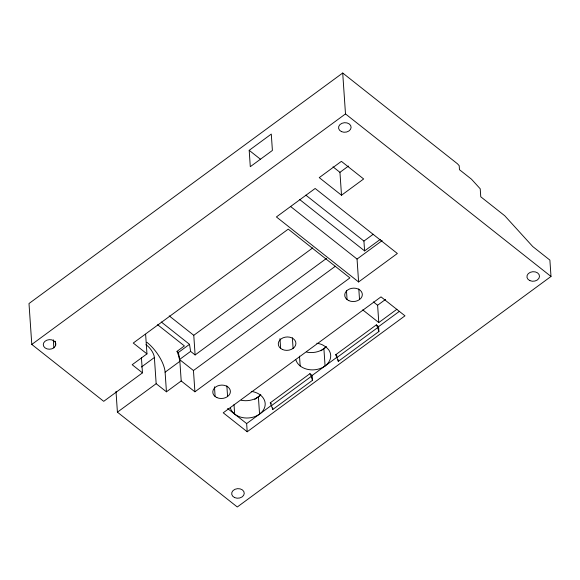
<?xml version="1.0" encoding="UTF-8"?>
<svg xmlns="http://www.w3.org/2000/svg" width="580" height="580" viewBox="0 0 580 580"><rect width="100%" height="100%" fill="white"/><g stroke="black" fill="none" stroke-linecap="round" stroke-linejoin="round"><path stroke-width="0.87" d="M55.593 345.673L53.86 347.819A6.3 4.785 -3.9 0 1 43.776 346.456A6.3 4.785 -3.9 0 1 49.264 339.655A6.3 4.785 -3.9 0 1 55.593 345.673L55.288 341.221M116 391.406L117.414 412.162L237.292 506.985L551 276.464L549.884 260.101L532.759 246.558L504.738 215.753L480.762 196.787L480.218 188.797L471.46 179.176L459.469 169.694L459.2 165.699L457.446 163.77L342.707 73.015L29 303.536L31.791 344.44L103.718 401.331L142.47 372.853L141.418 357.505M249.19 150.329L271.288 134.082L272.404 150.445L250.299 166.685L249.19 150.329L260.521 159.29M31.791 344.44L345.492 113.919L342.707 73.015M341.511 195.235L319.246 177.625L341.388 161.356L363.653 178.966L341.511 195.235L339.945 172.332L348.522 166.032M145.616 334.247L146.957 353.88L132.189 364.726L142.47 372.853M141.469 367.002L154.381 357.512A10.078 4.205 53.7 0 0 145.906 344.708M326.511 258.39L195.112 354.953L193.771 335.312L312.765 247.877M146.957 353.88L133.255 343.041L288.26 229.136L349.914 277.9L194.909 391.804L181.207 380.966L179.865 361.333L178.995 356.642L177.016 351.342L184.397 345.919L157.579 324.706M194.909 391.804L193.459 370.533L179.532 359.52L178.437 352.459L189.508 344.324L161.269 321.994M179.532 359.52L190.602 351.386L189.508 344.324M181.207 380.966L166.446 391.819L165.104 372.186L179.865 361.333M117.414 412.162L156.165 383.692L154.381 357.512M380.284 239.373L364.595 250.901L363.928 241.077L373.194 234.269M193.459 370.533L335.363 266.256M358.607 281.967L276.406 216.949L315.157 188.471L397.358 253.489L358.607 281.967L357.048 259.057L382.162 240.599M396.909 309.249L378.791 322.567L377.609 305.254L385.584 299.389M254.765 399.439L259.84 395.705M320.979 350.777L325.351 347.572M270.251 402.832L309.93 373.679L312.156 375.449L312.461 380.335L272.788 409.487L270.251 402.832L271.368 403.716M335.762 354.699L376.362 324.865L378.588 326.627L378.892 331.513L338.299 361.347L335.762 354.699L336.879 355.576M247.203 431.766L223.227 412.8L381.002 296.866L404.978 315.825L247.203 431.766L246.645 423.581L271.766 405.123M312.156 375.449L337.277 356.99M378.588 326.627L399.402 311.337M271.585 405.572L311.257 376.42L309.93 373.679M337.096 357.432L377.689 327.606L376.362 324.865M345.492 113.919L551 276.464M332.993 166.83L339.945 172.332M305.849 195.141L363.928 241.077M299.642 199.52L364.595 250.901M290.435 206.371L357.048 259.057M373.418 301.941L377.609 305.254M362.739 309.872L378.791 322.567M169.208 315.882L193.771 335.312M190.602 351.386L195.112 354.953M177.016 351.342L178.437 352.459M227.606 408.523L246.645 423.581M156.165 383.692L166.446 391.819M377.689 327.606L378.892 331.513M311.257 376.42L312.461 380.335M358.802 288.949L359.527 299.584M346.47 290.725L347.072 299.584M323.894 348.638L325.075 365.951M299.498 356.12L300.172 365.965M292.371 337.763L293.096 348.399M279.973 338.655L280.64 348.406M258.383 396.778L259.564 414.091M234.008 404.579L234.661 414.098M226.86 385.903L227.585 396.539M214.469 386.795L215.129 396.539M53.317 339.815L53.86 347.819M338.198 359.716L338.299 361.347M272.687 407.856L272.788 409.487M295.909 359.948A17.639 13.391 -3.9 0 0 319.217 368.865A17.639 13.391 -3.9 0 0 328.664 349.755L326.004 346.978L322.458 344.846A17.639 13.391 -3.9 0 0 316.796 343.258M251.285 391.399A17.639 13.391 -3.9 0 1 265.161 404.992A17.639 13.391 -3.9 0 1 248.965 417.934A17.639 13.391 -3.9 0 1 230.398 408.088M260.812 394.596A17.639 13.391 -3.9 0 1 241.207 400.258M326.322 346.456A17.639 13.391 -3.9 0 1 306.711 352.118M146.863 342.272A25.201 10.52 53.7 0 1 165.104 372.186M216.905 397.604A8.823 6.699 -3.9 0 0 230.398 391.79A8.823 6.699 -3.9 0 0 217.471 385.99A8.823 6.699 -3.9 0 0 216.905 397.604M282.409 349.472A8.823 6.699 -3.9 0 0 295.901 343.65A8.823 6.699 -3.9 0 0 282.982 337.85A8.823 6.699 -3.9 0 0 282.409 349.472M348.841 300.65A8.823 6.699 -3.9 0 0 362.333 294.836A8.823 6.699 -3.9 0 0 349.414 289.036A8.823 6.699 -3.9 0 0 348.841 300.65M341.482 131.624A6.3 4.785 -3.9 0 0 351.118 127.469A6.3 4.785 -3.9 0 0 341.888 123.322A6.3 4.785 -3.9 0 0 341.482 131.624M529.859 280.626A6.3 4.785 -3.9 0 0 539.501 276.471A6.3 4.785 -3.9 0 0 530.272 272.325A6.3 4.785 -3.9 0 0 529.859 280.626M234.61 497.582A6.3 4.785 -3.9 0 0 244.252 493.428A6.3 4.785 -3.9 0 0 235.016 489.281A6.3 4.785 -3.9 0 0 234.61 497.582"/></g></svg>
